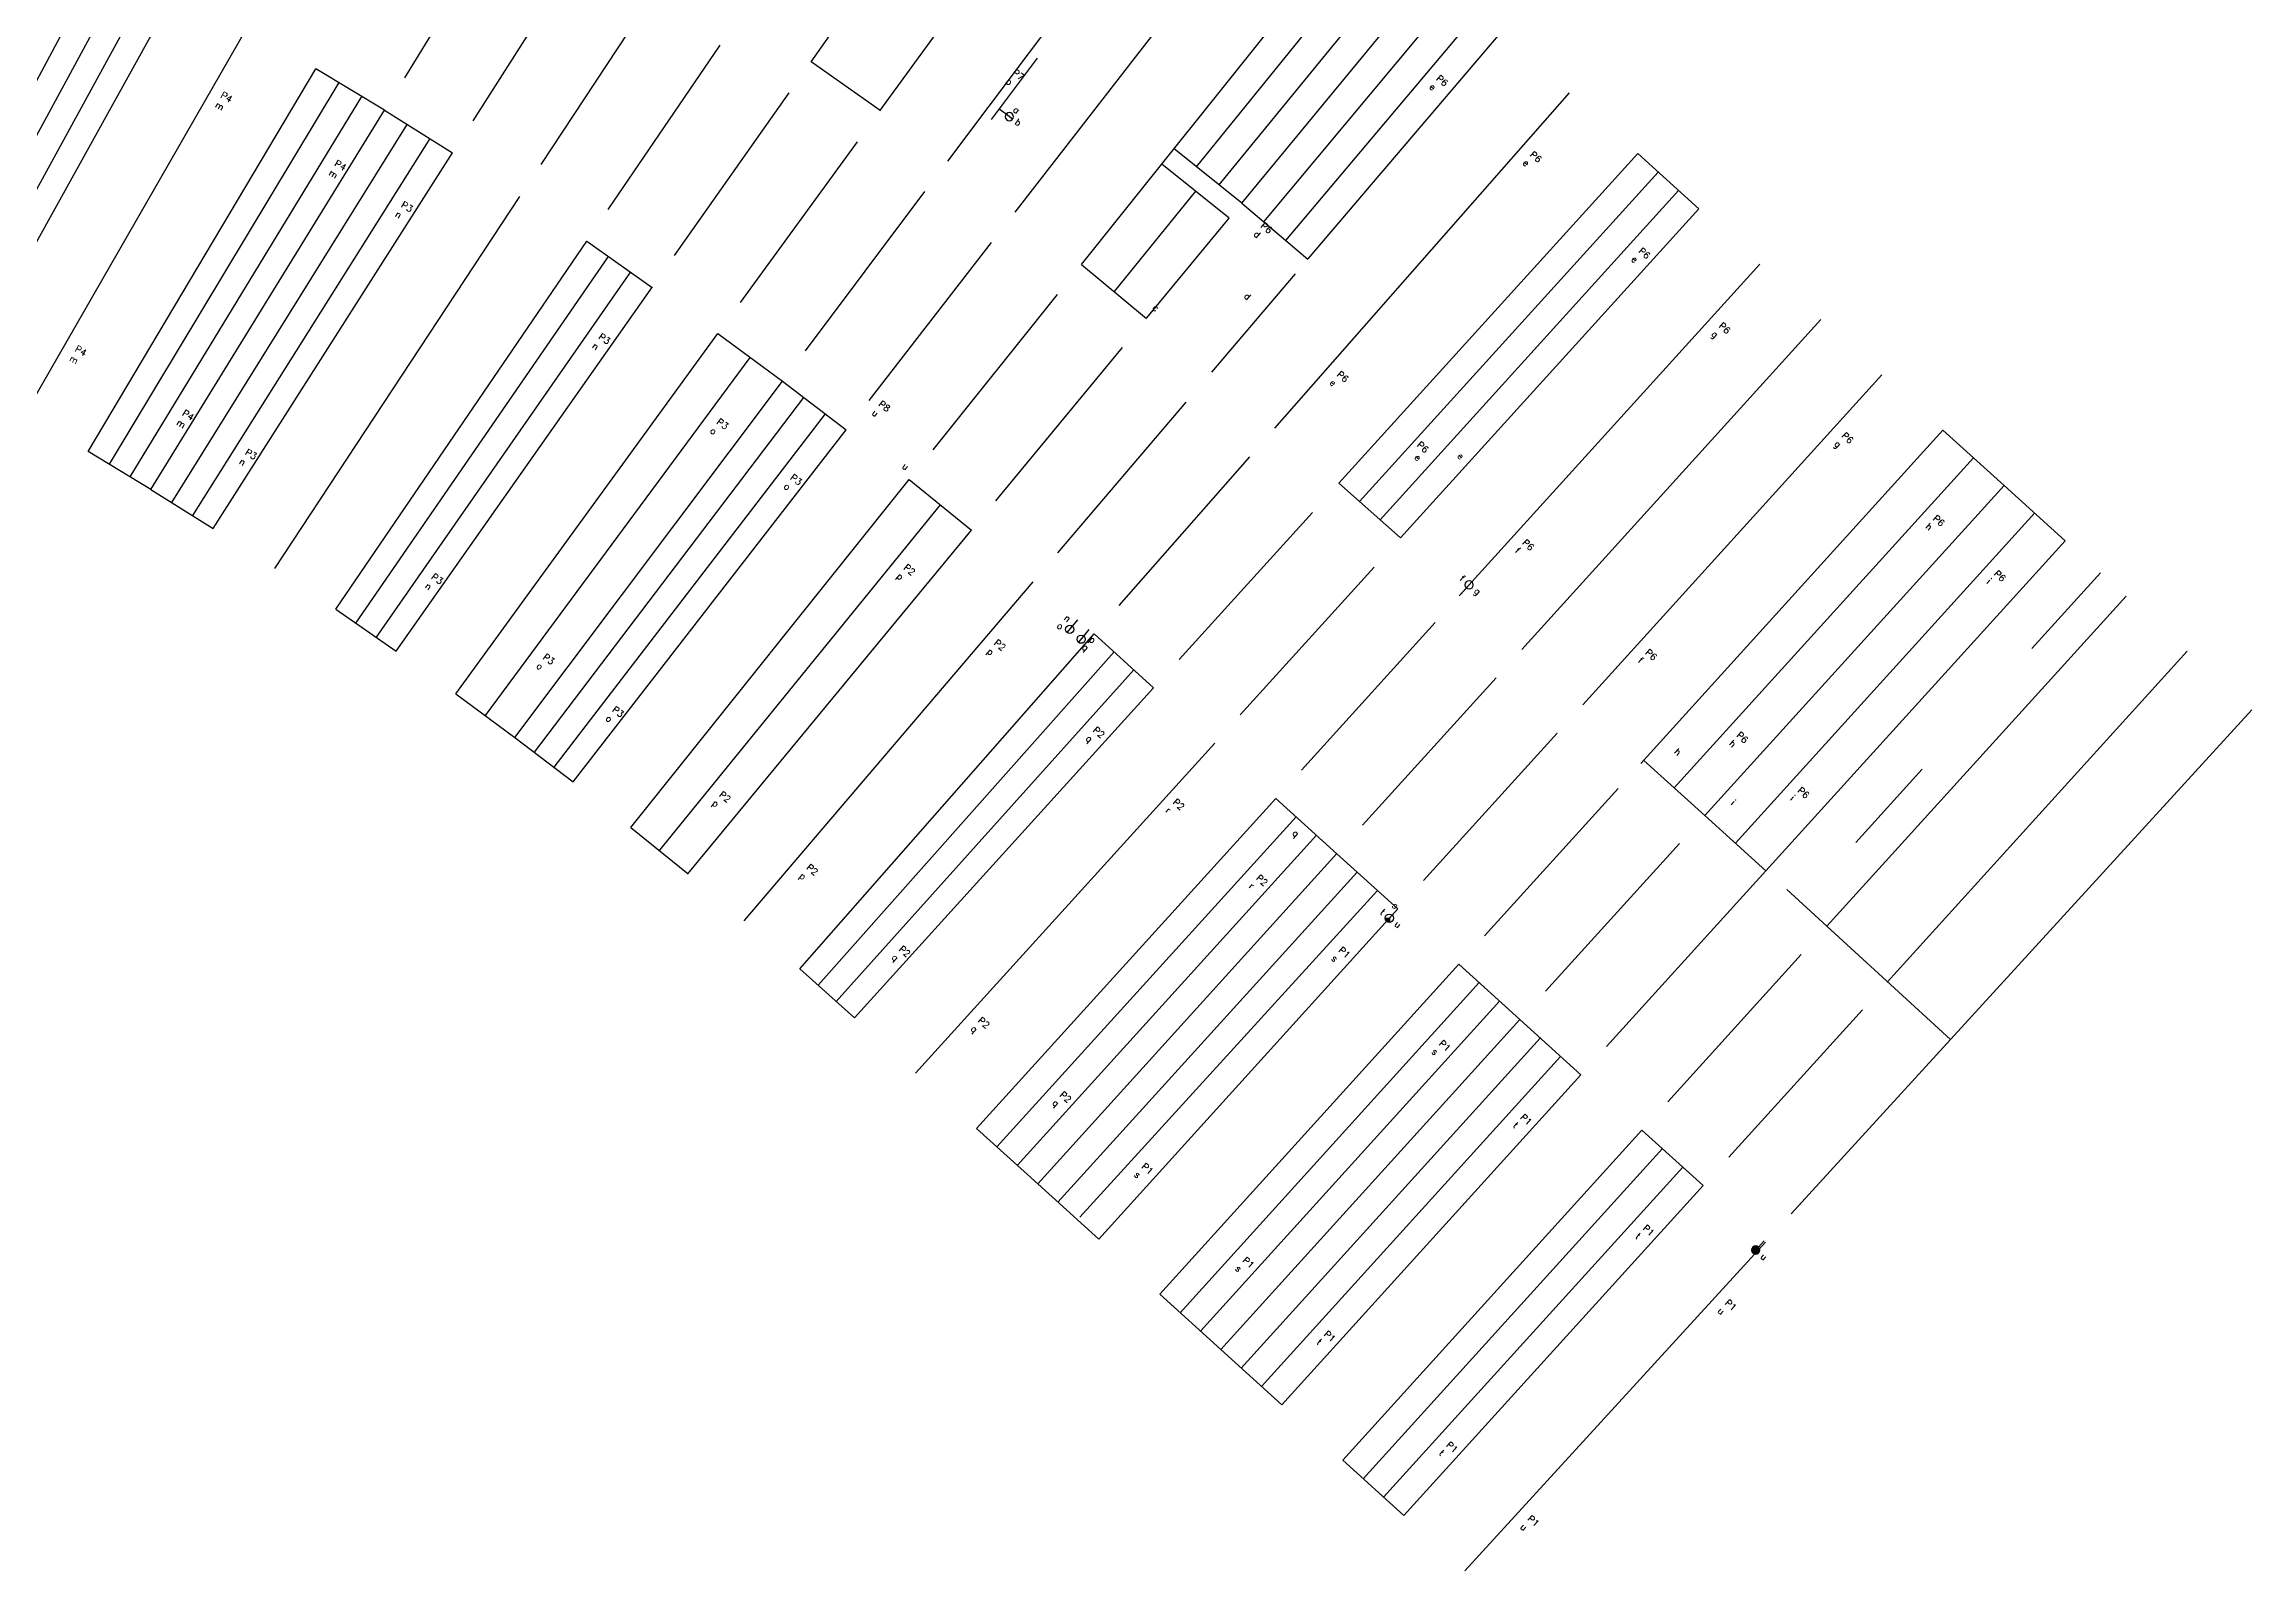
# Model space of a CAD drawing. Header units: millimetres. Extents: x -39 to 106, y -27 to 58.
# Drawn here: x 72.23 to 105.73, y 12.84 to 36.01 of the extents above; entities that cross this region are included whole.
import ezdxf

# ---------------------------------------------------------------- set-up
doc = ezdxf.new("R2010")
doc.units = ezdxf.units.MM
for name, color, linetype in [('ELE_INTERRUPTORES', 4, 'Continuous'), ('IEL CIRC NORMAL', 7, 'Continuous'), ('LINHAS AUXILIARES', 7, 'Continuous')]:
    doc.layers.add(name, color=color, linetype=linetype)
doc.styles.add('Eletrico 2.5', font='romans.shx', dxfattribs={"height": 0.2})

# ---------------------------------------------------------------- blocks, each defined once
blk = doc.blocks.new('*U17')
at = {"layer": 'ELE_INTERRUPTORES'}
for p, q in [((20.5, 15.4), (0, 0)), ((40.5, 30.4), (20.5, 15.4))]:
    blk.add_line(p, q, dxfattribs=at)
blk.add_circle((30.5, 22.9), 12.5, dxfattribs=at)
blk = doc.blocks.new('*U8')
at = {"layer": 'ELE_INTERRUPTORES'}
for p, q in [((25.6988, 0), (0, 0)), ((50.6988, 0), (25.6988, 0))]:
    blk.add_line(p, q, dxfattribs=at)
blk.add_circle((38.1988, 0), 12.5, dxfattribs=at)
blk = doc.blocks.new('*U5')
at = {"layer": 'ELE_INTERRUPTORES'}
blk.add_hatch(color=1, dxfattribs=at).paths.add_polyline_path([(25.6988, 0, 1), (50.6988, 0, 1)])
blk.add_line((25.6988, 0), (0, 0), dxfattribs=at)
blk.add_circle((38.1988, 0), 12.5, dxfattribs=at)
blk = doc.blocks.new('*U19')
blk.add_hatch(color=1).paths.add_polyline_path([(38.1, -28.9), (25.6, -28.3), (25, -40.8, 0.198912), (34, -37.6, 0.198912)])
at = {"layer": 'ELE_INTERRUPTORES'}
for p, q in [((17.3, -19), (0, 0)), ((25.6, -28.3), (17.3, -19)), ((25.6, -28.3), (25, -40.8)), ((25.6, -28.3), (38.1, -28.9))]:
    blk.add_line(p, q, dxfattribs=at)
blk.add_circle((25.6, -28.3), 12.5, dxfattribs=at)

msp = doc.modelspace()

# ---------------------------------------------------------------- linework, layer by layer
at = {"layer": 'LINHAS AUXILIARES'}
for p, q in [((83.87, 35.745), (87.762, 41.273)), ((84.913, 34.999), (88.889, 40.466)), ((85.944, 34.237), (90.004, 39.643)), ((86.963, 33.46), (91.105, 38.802)), ((77.701, 35.502), (79.295, 38.089)), ((87.97, 32.666), (92.194, 37.944)), ((89.719, 34.149), (92.552, 37.653)), ((69.987, 31.473), (73.173, 37.435)), ((70.313, 31.296), (73.529, 37.238)), ((78.74, 34.85), (80.364, 37.398)), ((90.061, 33.875), (92.911, 37.362)), ((73.884, 37.042), (70.64, 31.118)), ((70.966, 30.94), (74.243, 36.853)), ((90.404, 33.6), (93.269, 37.07)), ((79.77, 34.184), (81.432, 36.705)), ((90.738, 33.316), (93.621, 36.771)), ((71.936, 30.393), (75.304, 36.254)), ((91.072, 33.031), (93.972, 36.471)), ((80.789, 33.501), (82.491, 35.998)), ((91.413, 32.754), (94.324, 36.172)), ((72.898, 29.83), (76.355, 35.639)), ((77.397, 35.008), (76.355, 35.639)), ((84.915, 35.002), (83.87, 35.745)), ((86.604, 34.866), (87.304, 35.798)), ((76.702, 35.429), (73.216, 29.638)), ((73.534, 29.446), (77.049, 35.218)), ((81.798, 32.802), (83.538, 35.274)), ((90.907, 30.183), (95.379, 35.273)), ((73.851, 29.253), (77.397, 35.008)), ((77.397, 35.008), (78.428, 34.361)), ((74.166, 29.056), (77.741, 34.792)), ((78.084, 34.577), (74.481, 28.859)), ((82.795, 32.088), (84.572, 34.53)), ((74.795, 28.661), (78.428, 34.361)), ((90.213, 33.369), (89.189, 34.189)), ((90.404, 33.6), (89.376, 34.423)), ((91.878, 29.347), (96.413, 34.351)), ((96.413, 34.351), (97.339, 33.512)), ((92.19, 29.07), (96.722, 34.071)), ((75.73, 28.055), (79.451, 33.699)), ((83.782, 31.359), (85.596, 33.774)), ((89.701, 33.779), (88.465, 32.258)), ((90.404, 33.6), (91.406, 32.747)), ((92.502, 28.793), (97.03, 33.791)), ((92.813, 28.517), (97.339, 33.512)), ((88.965, 31.858), (90.213, 33.369)), ((76.656, 27.435), (80.463, 33.021)), ((80.463, 33.021), (81.459, 32.32)), ((84.748, 30.602), (86.608, 33.001)), ((76.961, 27.223), (80.795, 32.788)), ((81.127, 32.554), (77.267, 27.012)), ((87.97, 32.666), (88.959, 31.85)), ((89.947, 31.034), (91.218, 32.526)), ((93.703, 27.637), (98.265, 32.672)), ((77.572, 26.8), (81.464, 32.328)), ((85.721, 29.855), (87.608, 32.213)), ((94.653, 26.823), (99.192, 31.833)), ((78.478, 26.152), (82.455, 31.619)), ((82.455, 31.619), (83.434, 30.895)), ((78.926, 25.821), (82.944, 31.257)), ((86.673, 29.082), (88.596, 31.41)), ((79.374, 25.49), (83.434, 30.895)), ((83.434, 30.895), (84.402, 30.157)), ((95.579, 25.984), (100.118, 30.993)), ((79.669, 25.264), (83.757, 30.649)), ((87.613, 28.293), (89.56, 30.579)), ((84.08, 30.403), (79.965, 25.039)), ((80.26, 24.814), (84.402, 30.157)), ((96.458, 25.093), (101.044, 30.154)), ((101.044, 30.154), (101.971, 29.315)), ((73.851, 29.253), (72.898, 29.83)), ((88.544, 27.494), (90.524, 29.748)), ((96.967, 24.724), (101.507, 29.734)), ((73.851, 29.253), (74.795, 28.661)), ((81.135, 24.124), (85.359, 29.402)), ((85.359, 29.402), (86.304, 28.634)), ((91.878, 29.347), (92.813, 28.517)), ((97.431, 24.305), (101.971, 29.315)), ((101.971, 29.315), (102.897, 28.475)), ((81.568, 23.773), (85.831, 29.018)), ((89.453, 26.67), (91.477, 28.904)), ((97.895, 23.885), (102.434, 28.894)), ((82, 23.421), (86.304, 28.634)), ((95.94, 20.798), (102.897, 28.475)), ((82.853, 22.706), (87.237, 27.852)), ((90.38, 25.831), (92.412, 28.074)), ((102.393, 26.84), (103.434, 27.989)), ((99.282, 22.624), (103.823, 27.636)), ((76.656, 27.435), (77.572, 26.8)), ((91.308, 24.994), (93.337, 27.233)), ((83.696, 21.976), (88.165, 27.063)), ((88.165, 27.063), (89.065, 26.242)), ((83.974, 21.729), (88.465, 26.789)), ((84.251, 21.482), (88.765, 26.516)), ((100.204, 21.781), (104.749, 26.797)), ((78.478, 26.152), (79.374, 25.49)), ((84.528, 21.235), (89.065, 26.242)), ((92.235, 24.156), (94.263, 26.394)), ((98.742, 18.259), (105.732, 25.907)), ((79.374, 25.49), (80.26, 24.814)), ((93.162, 23.316), (95.189, 25.554)), ((85.454, 20.395), (89.993, 25.405)), ((96.503, 25.142), (97.431, 24.305)), ((99.724, 23.894), (100.731, 25.006)), ((86.38, 19.556), (90.919, 24.565)), ((90.92, 24.563), (91.845, 23.725)), ((94.088, 22.477), (96.116, 24.715)), ((81.135, 24.124), (82.001, 23.421)), ((86.689, 19.276), (91.229, 24.284)), ((97.431, 24.305), (98.358, 23.466)), ((91.537, 24.004), (86.998, 18.996)), ((95.014, 21.638), (97.044, 23.878)), ((87.307, 18.717), (91.846, 23.726)), ((91.845, 23.725), (92.772, 22.887)), ((87.615, 18.437), (92.154, 23.446)), ((87.948, 18.209, 0), (92.463, 23.166)), ((98.673, 23.181), (101.161, 20.906)), ((88.233, 17.877), (92.772, 22.887)), ((96.867, 19.959), (98.895, 22.197)), ((83.696, 21.976), (84.528, 21.235)), ((89.159, 17.038), (93.698, 22.047)), ((93.698, 22.047), (94.625, 21.208)), ((89.468, 16.758), (94.007, 21.768)), ((94.316, 21.488), (89.777, 16.478)), ((90.085, 16.199), (94.625, 21.208)), ((94.625, 21.208), (95.551, 20.369)), ((97.793, 19.12), (99.821, 21.358)), ((90.394, 15.919), (94.933, 20.928)), ((95.242, 20.648), (90.703, 15.639)), ((91.012, 15.359), (95.551, 20.369)), ((86.38, 19.556), (87.307, 18.717)), ((91.938, 14.52), (96.477, 19.529)), ((96.477, 19.529), (97.404, 18.69)), ((92.247, 14.24), (96.786, 19.249)), ((97.095, 18.97), (92.556, 13.96)), ((87.307, 18.717), (88.233, 17.877)), ((92.864, 13.681), (97.404, 18.69)), ((93.791, 12.841), (98.351, 17.831)), ((89.159, 17.038), (90.085, 16.199)), ((90.085, 16.199), (91.012, 15.359)), ((91.938, 14.52), (92.864, 13.681))]:
    msp.add_line(p, q, dxfattribs=at)

# ---------------------------------------------------------------- block references
at = {"layer": 'ELE_INTERRUPTORES'}
for name, p, xscale, yscale, zscale, rotation in [('*U17', (86.724, 35.025), -0.005, 0.005, 0.005, 180), ('*U8', (93.727, 27.662), -0.005, 0.005, 0.005, 228.5675175924149), ('*U8', (87.916, 27.275), 0.005000000000000001, 0.005000000000000001, 0.005000000000000001, 229.6583477192607), ('*U8', (88.09, 27.126), 0.005000000000000001, 0.005000000000000001, 0.005000000000000001, 229.6583477192607), ('*U19', (92.772, 22.887), 0.005000000000000001, 0.005000000000000001, 0.005000000000000001, 275.6383333331913), ('*U5', (98.33, 17.851), -0.005000000000000002, 0.005000000000000001, 0.005, 47.8191666663994)]:
    msp.add_blockref(name, p, dxfattribs=dict(at, xscale=xscale, yscale=yscale, zscale=zscale, rotation=rotation))

# ---------------------------------------------------------------- texts
at = {"layer": 'IEL CIRC NORMAL', "char_height": 0.1, "width": 0.15814, "style": 'Eletrico 2.5'}
for s, insert, attachment_point, rotation in [('P7\\Pb', (86.976, 35.639), 1, 322.1021), ('P6\\Pe', (93.411, 35.552), 1, 319.8696), ('P4\\Pm', (74.948, 35.294), 1, 330.1219), ('a', (86.984, 35.078), 1, 323.0918), ('b', (87.009, 34.889), 1, 323.0918), ('P4\\Pm', (76.678, 34.261), 1, 328.6573), ('P6\\Pe', (94.835, 34.396), 1, 318.6979), ('P3\\Pn', (77.69, 33.632), 1, 327.7785), ('P6\\Pd', (90.745, 33.317), 1, 320.0659), ('P6\\Pe', (96.483, 32.934), 1, 317.8192), ('d', (90.493, 32.248), 1, 319.5767), ('c', (89.103, 32.072), 1, 320.5192), ('P3\\Pn', (80.691, 31.63), 1, 325.1425), ('P6\\Pg', (97.701, 31.797), 1, 317.8192), ('P4\\Pm', (72.736, 31.444), 1, 330.1219), ('P6\\Pe', (91.904, 31.061), 1, 318.6979), ('P8\\Pu', (84.943, 30.61), 1, 322.5067), ('P4\\Pm', (74.368, 30.469), 1, 328.6573), ('P3\\Po', (82.485, 30.34), 1, 323.5312), ('P3\\Pn', (75.323, 29.876), 1, 327.7785), ('P6\\Pe', (93.25, 29.873), 3, 317.8192), ('P6\\Pg', (99.566, 30.131), 1, 317.8192), ('P3\\Po', (83.604, 29.494), 1, 322.5059), ('u', (85.301, 29.668), 1, 321.918), ('e', (93.732, 29.823), 1, 318.5675), ('P6\\Ph', (100.95, 28.875), 1, 317.8192), ('P6\\Pf', (94.72, 28.507), 1, 317.8192), ('P3\\Pn', (78.153, 27.987), 1, 325.1425), ('P2\\Pp', (85.326, 28.128), 1, 320.9012), ('f', (93.77, 27.961), 1, 318.5675), ('P6\\Pi', (101.878, 28.036), 1, 317.8192), ('g', (93.984, 27.773), 1, 318.5675), ('o', (87.652, 27.247), 1, 319.6583), ('n', (87.761, 27.363), 1, 319.6583), ('P2\\Pp', (86.699, 26.985), 1, 320.139), ('q', (88.033, 26.922), 1, 319.6583), ('p', (88.142, 27.038), 1, 319.6583), ('P6\\Pf', (96.585, 26.841), 1, 317.8192), ('P3\\Po', (79.847, 26.77), 1, 323.5312), ('P3\\Po', (80.902, 25.972), 1, 322.5059), ('P2\\Pq', (88.204, 25.661), 1, 318.4344), ('P6\\Ph', (97.969, 25.585), 1, 317.8192), ('h', (97.023, 25.335), 1, 318.0734), ('P2\\Pp', (82.526, 24.682), 1, 320.9012), ('P2\\Pr', (89.415, 24.568), 1, 318.2624), ('i', (97.885, 24.553), 1, 317.9715), ('P6\\Pi', (98.897, 24.746), 1, 317.8192), ('q', (91.226, 24.099), 1, 319.2135), ('P2\\Pp', (83.853, 23.577), 1, 320.139), ('P2\\Pr', (90.681, 23.418), 1, 317.8069), ('t', (92.557, 22.899), 1, 320.0694), ('s', (92.738, 23.001), 1, 320.0694), ('u', (92.775, 22.717), 1, 320.0694), ('P2\\Pq', (85.258, 22.339), 1, 318.4344), ('P1\\Ps', (91.932, 22.321, 0), 1, 317.6706), ('P2\\Pq', (86.459, 21.255), 1, 318.2624), ('P1\\Ps', (93.455, 20.905), 1, 317.8192), ('P2\\Pq', (87.699, 20.128), 1, 317.8069), ('P1\\Pt', (94.69, 19.786), 1, 317.8192), ('P1\\Ps', (88.942, 19.039, 0), 1, 317.6706), ('P1\\Pt', (96.547, 18.103), 1, 317.8192), ('P1\\Ps', (90.474, 17.615), 1, 317.8192), ('u', (98.332, 17.675), 1, 317.8192), ('P1\\Pu', (97.795, 16.971), 1, 317.5759), ('P1\\Pt', (91.709, 16.496), 1, 317.8192), ('P1\\Pt', (93.566, 14.813), 1, 317.8192), ('P1\\Pu', (94.8, 13.694), 1, 317.5759)]:
    msp.add_mtext(s, dxfattribs=dict(at, insert=insert, attachment_point=attachment_point, rotation=rotation))

doc.saveas('drawing.dxf')
